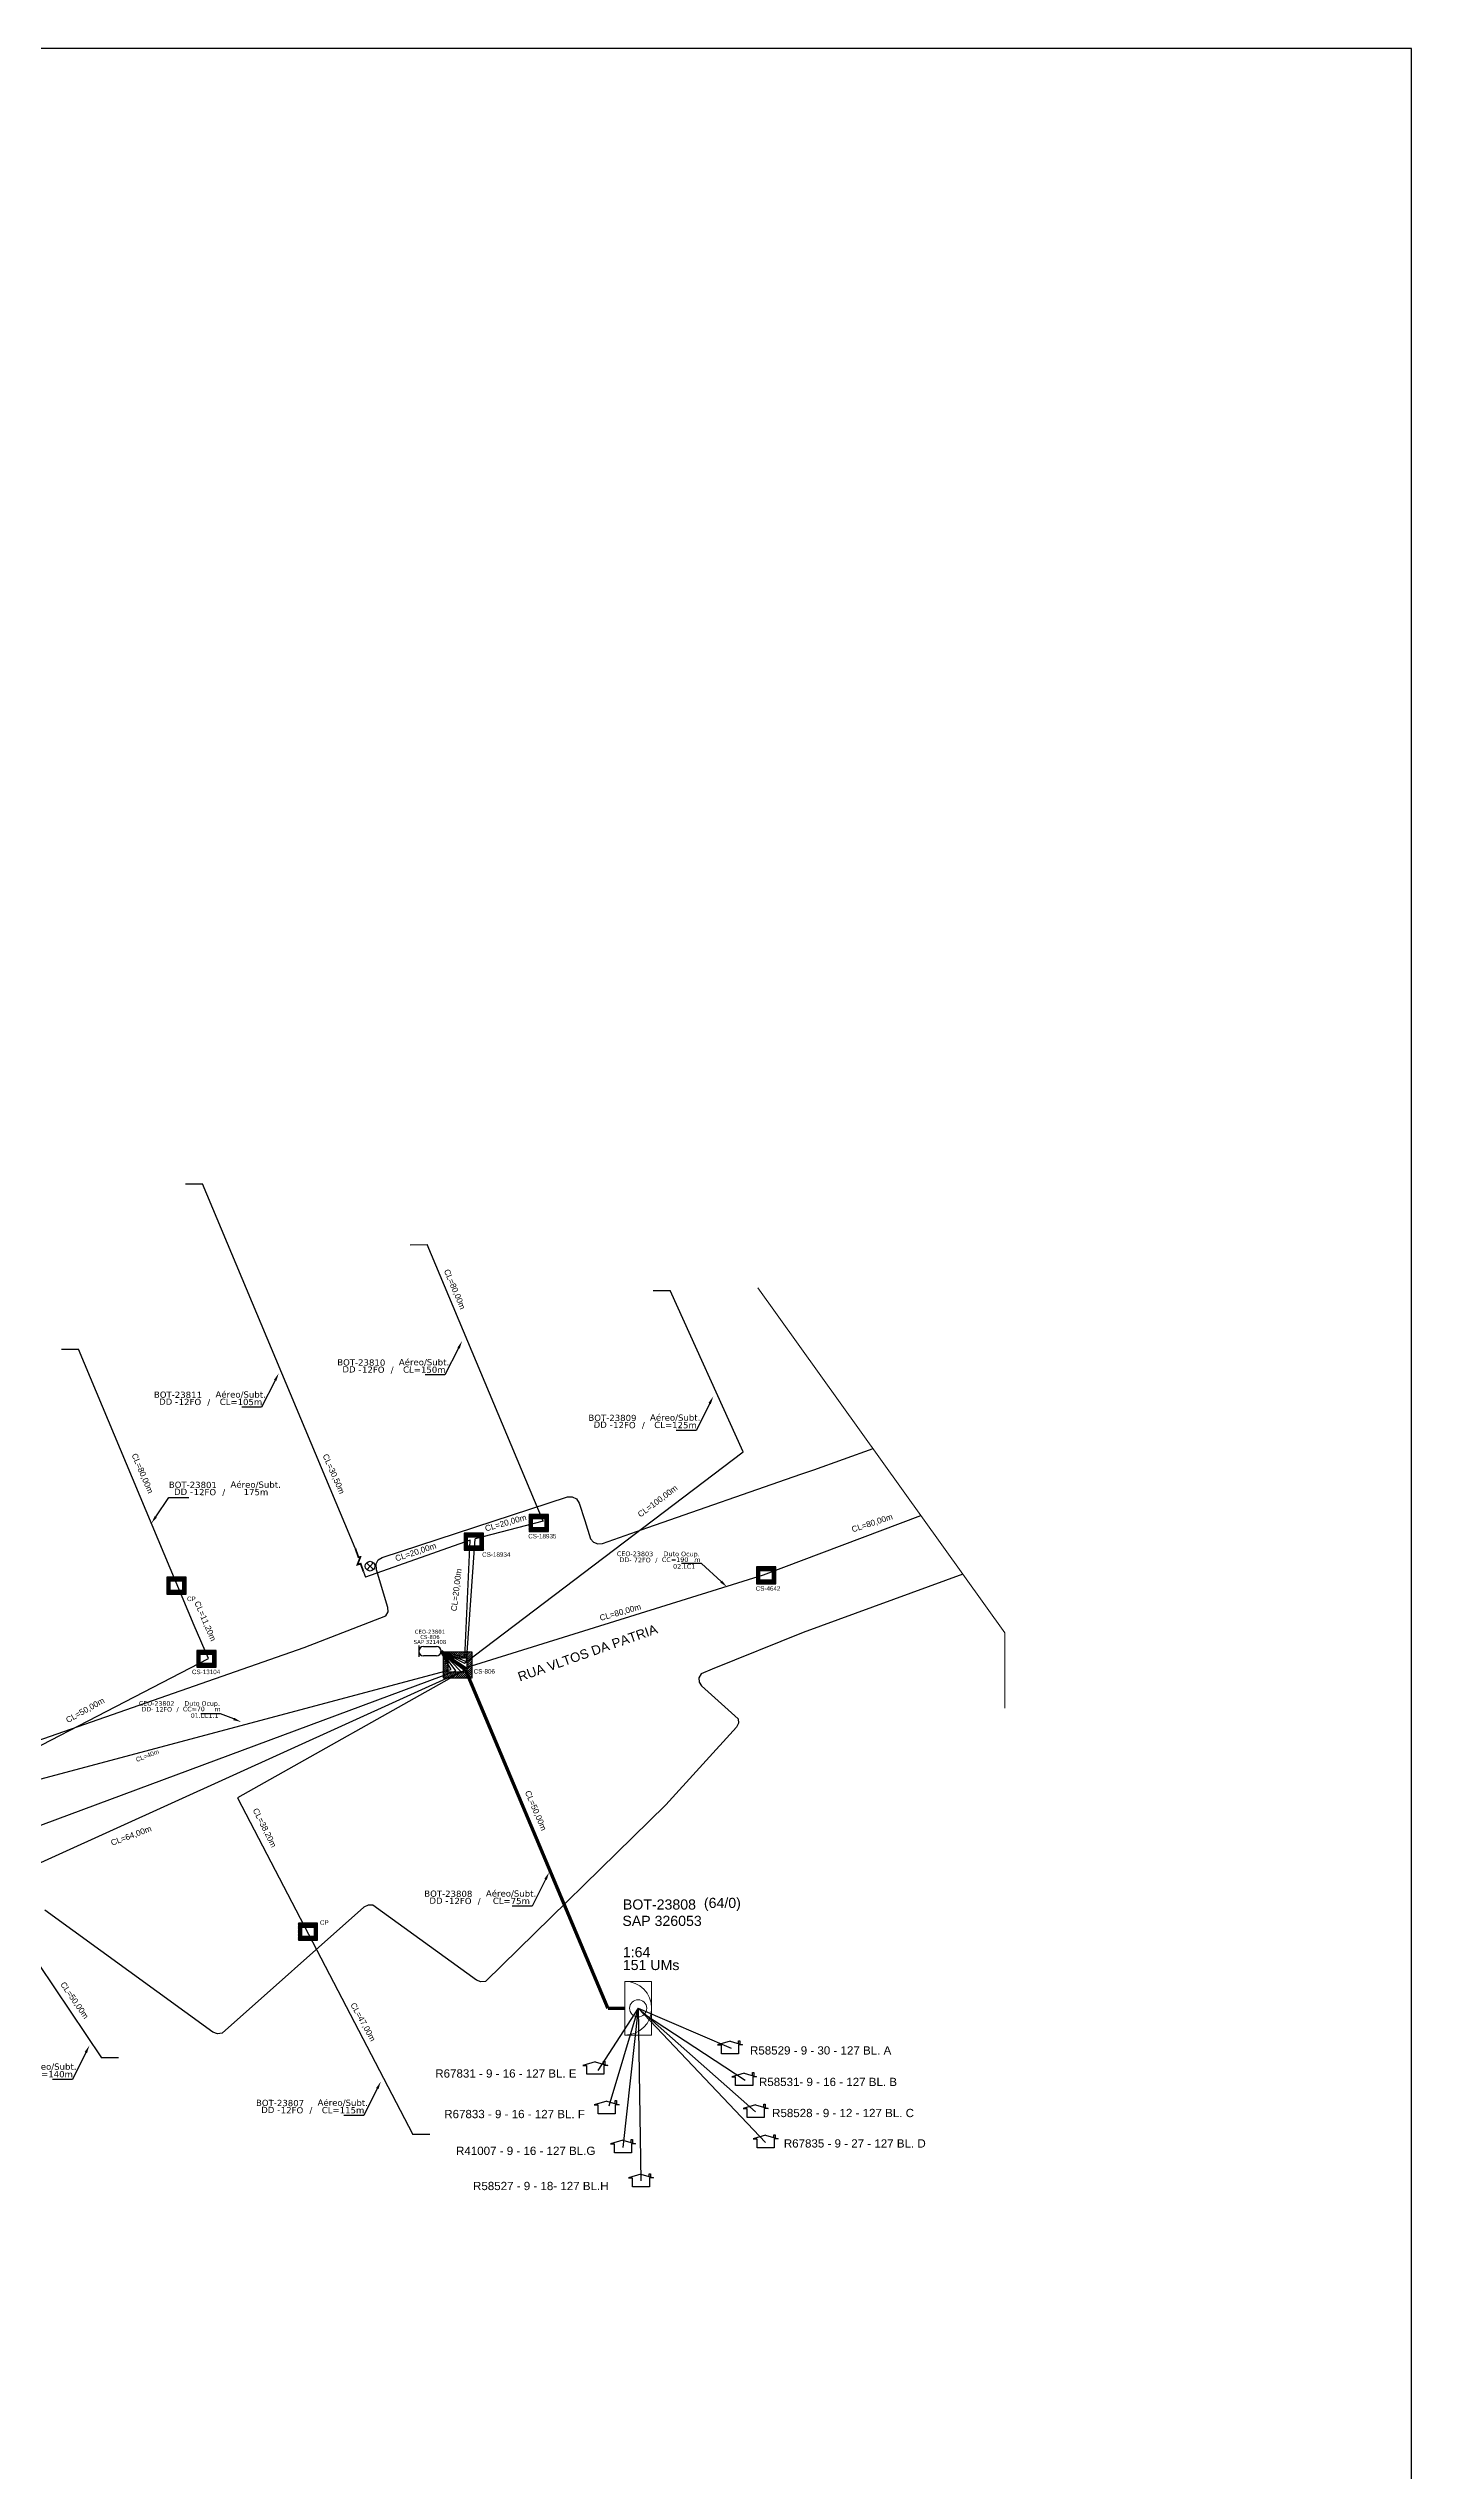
# Model space of a CAD drawing. Extents: x -89 to 749, y -559 to 1299.
# Drawn here: x 541 to 749.2, y 928.8 to 1299 of the extents above; entities that cross this region are included whole.
import ezdxf
from ezdxf import colors
from ezdxf.entities.mleader import LeaderData, LeaderLine
from ezdxf.enums import TextEntityAlignment as Align
from ezdxf.math import Vec2, Vec3

# ---------------------------------------------------------------- set-up
doc = ezdxf.new("R2010")
doc.units = 0
for name, color, linetype in [('0 @ 1', 7, 'Continuous'), ('10.1-Caixas Subterrâneas', 5, 'Continuous'), ('20.4-CEOS', 1, 'Continuous'), ('20.5-CEO', 1, 'Continuous'), ('CAP a instalar', 1, 'Continuous'), ('label_cabos', 7, 'Continuous'), ('Legenda', 1, 'Continuous'), ('locais', 7, 'Continuous'), ('QUADRA', 7, 'Continuous'), ('SEGMENTO', 10, 'Continuous'), ('Subida Lateral', 5, 'Continuous'), ('surveys', 7, 'Continuous'), ('surveys legendas', 7, 'Continuous')]:
    doc.layers.add(name, color=color, linetype=linetype)
for name, color, linetype, lineweight in [("20.0-LEGENDA DOS CDO'S", 1, 'Continuous', 0), ('20.1-CDO_INTERIOR', 1, 'Continuous', 0), ('Segmento Logradouro Texto', 7, 'Continuous', 0)]:
    doc.layers.add(name, color=color, linetype=linetype, lineweight=lineweight)
doc.layers.add('EXTRA', color=50, linetype='Continuous', plot=False)
doc.styles.add('ARIAL', font='arial.ttf')
doc.styles.add('DIGICADE', font='arial.ttf')
doc.styles.add('FTTH', font='arial.ttf')
doc.styles.add('siredit', font='verdana.ttf')
doc.styles.get("Standard").update_dxf_attribs({"font": 'arial.ttf'})

# ---------------------------------------------------------------- blocks, each defined once
blk = doc.blocks.new('SURVEY_SURVEY')
for p, q in [((0, 0.0000152), (-0.0000151, 0.0000108)), ((-0.0000151, 0.0000108), (-0.0000104, 0.0000108)), ((-0.0000103, 0), (-0.0000103, 0.0000108)), ((0.0000103, 0), (-0.0000103, 0)), ((0, 0.0000152), (0.0000151, 0.0000108)), ((0.0000101, 0.0000159), (0.0000117, 0.0000159)), ((0.0000101, 0.0000123), (0.0000101, 0.0000159)), ((0.0000151, 0.0000108), (0.0000103, 0.0000108)), ((0.0000103, 0.0000108), (0.0000103, 0)), ((0.0000117, 0.0000159), (0.0000117, 0.0000119))]:
    blk.add_line(p, q)
blk = doc.blocks.new('*X58')
at = {"color": 0, "linetype": 'Continuous'}
for p, q in [((-1.25, 0.34099), (-0.49099, 1.1)), ((-1.25, 0.517767), (-0.667767, 1.1)), ((-1.25, 0.694544), (-0.844544, 1.1)), ((-1.25, 0.87132), (-1.02132, 1.1)), ((-1.25, 1.048097), (-1.198097, 1.1)), ((-1.25, 0.164214), (-0.8035, 0.610714)), ((-1.25, -0.012563), (-0.8035, 0.433937)), ((-1.25, -0.18934), (-0.8035, 0.25716)), ((-1.25, -0.366117), (-0.8035, 0.080383)), ((-0.789214, 0.625), (-0.314214, 1.1)), ((-0.612437, 0.625), (-0.137437, 1.1)), ((-0.43566, 0.625), (0.03934, 1.1)), ((-0.258883, 0.625), (0.216117, 1.1)), ((-0.082107, 0.625), (0.392893, 1.1)), ((0.09467, 0.625), (0.56967, 1.1)), ((0.271447, 0.625), (0.746447, 1.1)), ((0.448223, 0.625), (0.923223, 1.1)), ((0.625, 0.625), (1.1, 1.1)), ((0.801777, 0.625), (1.25, 1.073223)), ((0.8035, 0.449947), (1.25, 0.896447)), ((0.8035, 0.27317), (1.25, 0.71967)), ((0.8035, 0.096393), (1.25, 0.542893)), ((0.8035, -0.080383), (1.25, 0.366117)), ((0.8035, -0.25716), (1.25, 0.18934)), ((0.8035, -0.433937), (1.25, 0.012563)), ((-1.25, -0.542893), (-0.8035, -0.096393)), ((-1.25, -0.71967), (-0.8035, -0.27317)), ((-1.25, -0.896447), (-0.8035, -0.449947)), ((-1.25, -1.073223), (-0.801777, -0.625)), ((-1.1, -1.1), (-0.625, -0.625)), ((-0.923223, -1.1), (-0.448223, -0.625)), ((-0.746447, -1.1), (-0.271447, -0.625)), ((-0.56967, -1.1), (-0.09467, -0.625)), ((-0.392893, -1.1), (0.082107, -0.625)), ((-0.216117, -1.1), (0.258883, -0.625)), ((-0.03934, -1.1), (0.43566, -0.625)), ((0.137437, -1.1), (0.612437, -0.625)), ((0.314214, -1.1), (0.789214, -0.625)), ((0.49099, -1.1), (1.25, -0.34099)), ((0.667767, -1.1), (1.25, -0.517767)), ((0.8035, -0.610714), (1.25, -0.164214)), ((0.844544, -1.1), (1.25, -0.694544)), ((1.02132, -1.1), (1.25, -0.87132)), ((1.198097, -1.1), (1.25, -1.048097))]:
    blk.add_line(p, q, dxfattribs=at)
blk = doc.blocks.new('MANHOLE_MQ')
at = {"color": 0, "linetype": 'Continuous'}
for p, q in [((0.0000062, 0.0000057), (-0.0000063, 0.0000057)), ((-0.0000063, 0.0000057), (-0.0000063, -0.0000053)), ((-0.000004, 0.0000033), (0.000004, 0.0000033)), ((-0.000004, -0.0000029), (-0.000004, 0.0000033)), ((0.000004, 0.0000033), (0.000004, -0.0000029)), ((0.0000062, -0.0000053), (0.0000062, 0.0000057)), ((-0.0000063, -0.0000053), (0.0000062, -0.0000053)), ((0.000004, -0.0000029), (-0.000004, -0.0000029)), ((0.000004, -0.0000029), (0.000004, -0.0000029))]:
    blk.add_line(p, q, dxfattribs=at)
at = {"color": 0, "linetype": 'Continuous', "xscale": 5e-06, "yscale": 5e-06, "zscale": 1e-05}
blk.add_blockref('*X58', (0, 0.0000002), dxfattribs=at)
blk = doc.blocks.new('LEGENDA DOS CABOS')
at = {"layer": 'EXTRA', "color": 0, "style": 'siredit'}
for tag, p in [('ID', (4.6, 0.97)), ('XX', (9.03, 0.97))]:
    blk.add_attdef(tag, text='', height=0.48, rotation=359.69, dxfattribs=at).set_placement(p, align=Align.MIDDLE_CENTER)
at = {"layer": 'Legenda', "color": 0, "style": 'siredit'}
for tag, p in [('TIPO_CABO', (1.31, 0)), ('CABO', (4.69, -0.05)), ('/', (6.81, -0.05)), ('METROS', (10.03, -0.05))]:
    blk.add_attdef(tag, text='', height=0.8, rotation=359.69, dxfattribs=at).set_placement(p, align=Align.MIDDLE_CENTER)
blk = doc.blocks.new('Inst CB DT OCUP CFOA-SM-DD-S-12')
at = {"layer": 'label_cabos', "color": 0, "style": 'siredit'}
for tag, flags, p in [('ID_ATIVIDADE', 3, (1.31, 2.67)), ('FATOR', 1, (11.56, 2.55))]:
    blk.add_attdef(tag, text='', height=1, rotation=359.69, dxfattribs=dict(at, flags=flags)).set_placement(p, align=Align.MIDDLE_CENTER)
for tag, p in [('TIPO_CABO', (1.11, 0)), ('DESTINO_CABO', (3.13, 1.26)), ('CABO', (4.69, -0.05)), ('/', (7.71, -0.05)), ('LANCE', (10.41, 0.02)), ('TIPO_CABO', (13.11, 1.24)), ('UND', (16.46, 0)), ('FID', (13.65, -1.41))]:
    blk.add_attdef(tag, text='', height=1, rotation=359.69, dxfattribs=at).set_placement(p, align=Align.MIDDLE_CENTER)
blk.add_attdef('QTDE', (11.93, -0.45), '', height=1, rotation=359.69, dxfattribs=at)
blk = doc.blocks.new('Inst CB DT OCUP CFOA-SM-DD-S-72')
at = {"layer": 'label_cabos', "color": 0, "style": 'siredit'}
for tag, flags, p in [('ID_ATIVIDADE', 3, (1.31, 2.67)), ('FATOR', 1, (11.56, 2.55))]:
    blk.add_attdef(tag, text='', height=1, rotation=359.69, dxfattribs=dict(at, flags=flags)).set_placement(p, align=Align.MIDDLE_CENTER)
for tag, p in [('TIPO_CABO', (1.11, 0)), ('DESTINO_CABO', (3.13, 1.26)), ('CABO', (4.69, -0.05)), ('/', (7.71, -0.05)), ('LANCE', (10.41, 0.02)), ('TIPO_CABO', (13.11, 1.24)), ('UND', (16.46, 0)), ('FID', (13.65, -1.41))]:
    blk.add_attdef(tag, text='', height=1, rotation=359.69, dxfattribs=at).set_placement(p, align=Align.MIDDLE_CENTER)
blk.add_attdef('QTDE', (11.93, -0.45), '', height=1, rotation=359.69, dxfattribs=at)

msp = doc.modelspace()

# ---------------------------------------------------------------- linework, layer by layer
msp.add_lwpolyline([(-89.32, 705.02), (749.25, 705.02), (749.25, 1299.02), (-89.32, 1299.02), (-89.32, 705.02)])
at = {"lineweight": 0, "ltscale": 2}
msp.add_lwpolyline([(649.36, 1109.67), (687.12, 1056.95), (687.12, 1045.42)], dxfattribs=at)
at = {"color": 4}
for points in [[(631.07, 999.59), (624.89, 990.08)], [(631.07, 999.59), (626.61, 984.63)], [(631.07, 999.59), (628.75, 978.31)], [(631.07, 999.59), (631.49, 973.24)], [(631.07, 999.59), (650.54, 979.07)], [(631.07, 999.59), (649.01, 983.76)], [(631.07, 999.59), (645.3, 993.51)], [(632.04, 998.69), (647.43, 988.62)]]:
    msp.add_lwpolyline(points, dxfattribs=at)
at = {"layer": '20.1-CDO_INTERIOR', "color": 1, "lineweight": 18}
msp.add_lwpolyline([(633.13, 995.48), (633.13, 1003.7), (629.02, 1003.7), (629.02, 995.48)], close=True, dxfattribs=at)
msp.add_circle((631.07, 999.59), 1.31, dxfattribs=at)
msp.add_arc((629.02, 999.59), 4.11, 269.9724, 89.9724, dxfattribs=at)
at = {"layer": '20.5-CEO', "color": 5}
for p, q in [((598.26, 1054.85), (600.25, 1054.85)), ((600.25, 1053.43), (598.26, 1053.43))]:
    msp.add_line(p, q, dxfattribs=at)
msp.add_lwpolyline([(597.55, 1055), (597.55, 1053.28)], dxfattribs=at)
for centre, start, end in [((598.26, 1054.14), 90, 270), ((600.25, 1054.14), 270, 90)]:
    msp.add_arc(centre, 0.709, start, end, dxfattribs=at)
at = {"layer": 'CAP a instalar', "color": 8, "ltscale": 2}
for points in [[(561.92, 1125.57), (564.5, 1125.57)], [(587.84, 1069.88), (564.5, 1125.57)], [(596.25, 1116.25), (598.84, 1116.26)], [(616.53, 1074.03), (598.84, 1116.26)], [(604.55, 1052.3), (647.14, 1084.61), (635.94, 1109.24)], [(633.36, 1109.24), (635.94, 1109.24)], [(542.94, 1100.27), (545.53, 1100.27)], [(563.22, 1058.05), (545.53, 1100.27)], [(616.53, 1074.03), (606.16, 1071.3)], [(604.58, 1053.16), (605.39, 1071.1), (589.4, 1065.44)], [(604.83, 1052.51), (606.16, 1071.3), (606.16, 1071.3)], [(589.1, 1066.28), (589.4, 1065.44)], [(565.41, 1053.01), (563.22, 1058.05)], [(521.5, 1030.32), (565.41, 1053.01)], [(604.58, 1053.16), (600.96, 1054.14)], [(604.83, 1052.51), (600.96, 1054.14)], [(600.96, 1054.14), (604.03, 1050.97)], [(600.96, 1054.14), (604.55, 1052.3)], [(605.02, 1054.17), (605.02, 1054.17)], [(605.02, 1054.17), (605.02, 1054.17)], [(604.03, 1050.97), (533.07, 1018.79), (537.09, 1009.84)], [(604.64, 1051.32), (569.83, 1031.74), (596.65, 980.32)], [(537.09, 1009.84), (549.08, 992.04)], [(551.66, 992.04), (549.08, 992.04)], [(599.24, 980.32), (596.65, 980.32)]]:
    msp.add_lwpolyline(points, dxfattribs=at)
at = {"layer": 'CAP a instalar', "color": 7, "ltscale": 2}
for points in [[(650.22, 1065.81), (674.27, 1074.9)], [(604.77, 1051.68), (650.22, 1065.81)], [(602.5, 1051.35), (600.89, 1054.14)], [(603.23, 1051.14), (600.96, 1054.14)], [(600.96, 1054.14), (604.77, 1051.68)], [(460.86, 998.24), (603.23, 1051.14), (603.23, 1051.14)], [(521.28, 1029.69), (602.5, 1051.35)]]:
    msp.add_lwpolyline(points, dxfattribs=at)
at = {"layer": 'CAP a instalar', "color": 1, "ltscale": 2, "const_width": 0.517}
for points in [[(600.96, 1054.14), (604.64, 1051.32)], [(604.7, 1051.27), (600.96, 1054.14)], [(604.7, 1051.27), (626.44, 999.59)], [(629.02, 999.59), (626.44, 999.59)]]:
    msp.add_lwpolyline(points, dxfattribs=at)
at = {"layer": 'locais', "color": 1}
for p, q in [((589.57, 1067.65), (590.65, 1066.64)), ((590.62, 1067.68), (589.61, 1066.6))]:
    msp.add_line(p, q, dxfattribs=at)
msp.add_circle((590.11, 1067.14), 0.74, dxfattribs=at)
at = {"layer": 'QUADRA', "color": 4}
for points in [[(519.23, 1033.47), (580.01, 1054.7), (592.5, 1059.57), (592.85, 1060.16), (592.83, 1060.82), (591.11, 1066.57), (591.02, 1067.48), (591.34, 1068.09), (591.97, 1068.47), (620.27, 1077.71), (620.98, 1077.73), (621.63, 1077.43), (622.04, 1076.79), (622.9, 1074.12), (623.8, 1071.34), (624.24, 1070.8), (624.9, 1070.53), (625.6, 1070.61), (632.55, 1073.05), (655.92, 1081.2), (657.92, 1081.86), (666.96, 1085.1)], [(680.69, 1065.93), (656.3, 1057.02), (642.39, 1051.38), (640.71, 1050.68), (640.36, 1050.09), (640.39, 1049.42), (640.76, 1048.85), (646.34, 1043.81), (646.4, 1043.14), (646.09, 1042.53), (635.32, 1030.68), (607.72, 1003.69), (607.01, 1003.62), (606.35, 1003.89), (590.53, 1015.35), (589.81, 1015.37), (589.17, 1015.04), (567.48, 995.78), (566.77, 995.7), (566.1, 995.95), (540.39, 1014.56)], [(680.69, 1065.93), (656.3, 1057.02), (642.39, 1051.38), (640.71, 1050.68), (640.36, 1050.09), (640.39, 1049.42), (640.76, 1048.85), (646.34, 1043.81), (646.4, 1043.14), (646.09, 1042.53), (635.32, 1030.68), (607.72, 1003.69), (607.01, 1003.62), (606.35, 1003.89), (590.53, 1015.35), (589.81, 1015.37), (589.17, 1015.04), (567.48, 995.78), (566.77, 995.7), (566.1, 995.95), (540.39, 1014.56)]]:
    msp.add_lwpolyline(points, dxfattribs=at)
at = {"layer": 'Subida Lateral', "color": 5, "const_width": 0.274}
msp.add_lwpolyline([(589.1, 1066.28), (588.67, 1067.51), (588.18, 1067.38), (588.62, 1068.54), (588.33, 1068.51), (587.84, 1069.88)], dxfattribs=at)

# ---------------------------------------------------------------- block references
at = {"lineweight": 0}
ref = msp.add_blockref('Inst CB DT OCUP CFOA-SM-DD-S-72', (628.35, 1068.12), dxfattribs=dict(at, xscale=0.7148479140149355, yscale=0.7148479140149355, zscale=0.7148479140149355))
ref.add_attrib('DESTINO_CABO', 'CEO-23803', dxfattribs={"layer": 'label_cabos', "color": 0, "height": 0.715, "rotation": 359.69, "style": 'siredit'}).set_placement((630.59, 1069.02), align=Align.MIDDLE_CENTER)
ref.add_attrib('TIPO_CABO', 'Duto Ocup.', dxfattribs={"layer": 'label_cabos', "color": 0, "height": 0.715, "rotation": 359.69, "style": 'siredit'}).set_placement((637.72, 1069.01), align=Align.MIDDLE_CENTER)
ref.add_attrib('/', '/', dxfattribs={"layer": 'label_cabos', "color": 0, "height": 0.715, "rotation": 359.69, "style": 'siredit'}).set_placement((633.86, 1068.08), align=Align.MIDDLE_CENTER)
ref.add_attrib('FID', '02.LC1', dxfattribs={"layer": 'label_cabos', "color": 0, "height": 0.715, "rotation": 359.69, "style": 'siredit'}).set_placement((638.11, 1067.11), align=Align.MIDDLE_CENTER)
ref.add_attrib('LANCE', 'CC=', dxfattribs={"layer": 'label_cabos', "color": 0, "height": 0.715, "rotation": 359.69, "style": 'siredit'}).set_placement((635.79, 1068.13), align=Align.MIDDLE_CENTER)
ref.add_attrib('UND', 'm', dxfattribs={"layer": 'label_cabos', "color": 0, "height": 0.715, "rotation": 359.69, "style": 'siredit'}).set_placement((640.12, 1068.12), align=Align.MIDDLE_CENTER)
ref.add_attrib('CABO', '72FO', dxfattribs={"layer": 'label_cabos', "color": 0, "height": 0.715, "rotation": 359.69, "style": 'siredit'}).set_placement((631.7, 1068.08), align=Align.MIDDLE_CENTER)
ref.add_attrib('TIPO_CABO', 'DD-', dxfattribs={"layer": 'label_cabos', "color": 0, "height": 0.715, "rotation": 359.69, "style": 'siredit'}).set_placement((629.14, 1068.11), align=Align.MIDDLE_CENTER)
ref.add_attrib('QTDE', '190', (636.88, 1067.79), dxfattribs={"layer": 'label_cabos', "color": 0, "height": 0.715, "rotation": 359.69, "style": 'siredit'})
ref = msp.add_blockref('Inst CB DT OCUP CFOA-SM-DD-S-12', (555.31, 1045.29), dxfattribs=dict(at, xscale=0.6976064420517589, yscale=0.6976064420517589, zscale=0.6976064420517589))
ref.add_attrib('DESTINO_CABO', 'CEO-23802', dxfattribs={"layer": 'label_cabos', "color": 0, "height": 0.698, "rotation": 359.69, "style": 'siredit'}).set_placement((557.49, 1046.17), align=Align.MIDDLE_CENTER)
ref.add_attrib('TIPO_CABO', 'Duto Ocup.', dxfattribs={"layer": 'label_cabos', "color": 0, "height": 0.698, "rotation": 359.69, "style": 'siredit'}).set_placement((564.45, 1046.16), align=Align.MIDDLE_CENTER)
ref.add_attrib('/', '/', dxfattribs={"layer": 'label_cabos', "color": 0, "height": 0.698, "rotation": 359.69, "style": 'siredit'}).set_placement((560.69, 1045.26), align=Align.MIDDLE_CENTER)
ref.add_attrib('FID', '01.LC1.1', dxfattribs={"layer": 'label_cabos', "color": 0, "height": 0.698, "rotation": 359.69, "style": 'siredit'}).set_placement((564.83, 1044.31), align=Align.MIDDLE_CENTER)
ref.add_attrib('LANCE', 'CC=', dxfattribs={"layer": 'label_cabos', "color": 0, "height": 0.698, "rotation": 359.69, "style": 'siredit'}).set_placement((562.57, 1045.31), align=Align.MIDDLE_CENTER)
ref.add_attrib('UND', 'm', dxfattribs={"layer": 'label_cabos', "color": 0, "height": 0.698, "rotation": 359.69, "style": 'siredit'}).set_placement((566.8, 1045.29), align=Align.MIDDLE_CENTER)
ref.add_attrib('CABO', '12FO', dxfattribs={"layer": 'label_cabos', "color": 0, "height": 0.698, "rotation": 359.69, "style": 'siredit'}).set_placement((558.58, 1045.26), align=Align.MIDDLE_CENTER)
ref.add_attrib('TIPO_CABO', 'DD-', dxfattribs={"layer": 'label_cabos', "color": 0, "height": 0.698, "rotation": 359.69, "style": 'siredit'}).set_placement((556.09, 1045.29), align=Align.MIDDLE_CENTER)
ref.add_attrib('QTDE', '70', (563.63, 1044.98), dxfattribs={"layer": 'label_cabos', "color": 0, "height": 0.698, "rotation": 359.69, "style": 'siredit'})
at = {"layer": '10.1-Caixas Subterrâneas', "color": 30}
for p, xscale, yscale, zscale, rotation in [((615.86, 1073.76), 235799.5884394287, 235799.5884394287, 235799.5884394287, 180.0000000000619), ((605.95, 1070.95), 235799.5884394287, 235799.5884394287, 235799.5884394287, 180.000000000062), ((650.62, 1065.78), 235799.5884394287, 235799.5884394287, 235799.5884394287, 180.0000000000621), ((560.52, 1064.19), 235799.5884394287, 235799.5884394287, 235799.5884394287, 180.0000000000621), ((565.09, 1053.03), 235799.5884394287, 235799.5884394287, 235799.5884394287, 180.000000000062), ((603.47, 1052.12), 353791.1560865163, 353791.1560865163, 353791.1560865163, 180.0000000000618), ((580.61, 1011.32), 235799.5884394287, 235799.5884394287, 235799.5884394287, 180.000000000062)]:
    msp.add_blockref('MANHOLE_MQ', p, dxfattribs=dict(at, xscale=xscale, yscale=yscale, zscale=zscale, rotation=rotation))
at = {"layer": 'label_cabos', "color": 0, "lineweight": 0}
ref = msp.add_blockref('LEGENDA DOS CABOS', (584.72, 1096.71), dxfattribs=dict(at, xscale=0.9521714167702968, yscale=0.9521714167702968, zscale=0.9521714167702968))
ref.add_attrib('ID', 'BOT-23810', dxfattribs={"color": 0, "height": 0.952, "rotation": 359.69, "style": 'siredit'}).set_placement((588.76, 1098.26), align=Align.MIDDLE_CENTER)
ref.add_attrib('CABO', '12FO', dxfattribs={"color": 0, "height": 0.952, "rotation": 359.69, "style": 'siredit'}).set_placement((590.59, 1097.16), align=Align.MIDDLE_CENTER)
ref.add_attrib('METROS', 'CL=150m', dxfattribs={"color": 0, "height": 0.952, "rotation": 359.69, "style": 'siredit'}).set_placement((598.39, 1097.16), align=Align.MIDDLE_CENTER)
ref.add_attrib('XX', 'Aéreo/Subt.', dxfattribs={"color": 0, "height": 0.9522, "rotation": 359.69, "style": 'siredit'}).set_placement((598.35, 1098.3), align=Align.MIDDLE_CENTER)
ref.add_attrib('/', '/', dxfattribs={"color": 0, "height": 0.952, "rotation": 359.69, "style": 'siredit'}).set_placement((593.48, 1097.16), align=Align.MIDDLE_CENTER)
ref.add_attrib('TIPO_CABO', 'DD -', dxfattribs={"color": 0, "height": 0.952, "rotation": 359.69, "style": 'siredit'}).set_placement((587.33, 1097.2), align=Align.MIDDLE_CENTER)
ref = msp.add_blockref('LEGENDA DOS CABOS', (556.71, 1091.78), dxfattribs=dict(at, xscale=0.9521714167702968, yscale=0.9521714167702968, zscale=0.9521714167702968))
ref.add_attrib('ID', 'BOT-23811', dxfattribs={"color": 0, "height": 0.952, "rotation": 359.69, "style": 'siredit'}).set_placement((560.75, 1093.33), align=Align.MIDDLE_CENTER)
ref.add_attrib('CABO', '12FO', dxfattribs={"color": 0, "height": 0.952, "rotation": 359.69, "style": 'siredit'}).set_placement((562.58, 1092.23), align=Align.MIDDLE_CENTER)
ref.add_attrib('METROS', 'CL=105m', dxfattribs={"color": 0, "height": 0.952, "rotation": 359.69, "style": 'siredit'}).set_placement((570.38, 1092.23), align=Align.MIDDLE_CENTER)
ref.add_attrib('XX', 'Aéreo/Subt.', dxfattribs={"color": 0, "height": 0.9522, "rotation": 359.69, "style": 'siredit'}).set_placement((570.33, 1093.37), align=Align.MIDDLE_CENTER)
ref.add_attrib('/', '/', dxfattribs={"color": 0, "height": 0.952, "rotation": 359.69, "style": 'siredit'}).set_placement((565.46, 1092.23), align=Align.MIDDLE_CENTER)
ref.add_attrib('TIPO_CABO', 'DD -', dxfattribs={"color": 0, "height": 0.952, "rotation": 359.69, "style": 'siredit'}).set_placement((559.32, 1092.27), align=Align.MIDDLE_CENTER)
ref = msp.add_blockref('LEGENDA DOS CABOS', (623.11, 1088.25), dxfattribs=dict(at, xscale=0.9521714167702968, yscale=0.9521714167702968, zscale=0.9521714167702968))
ref.add_attrib('ID', 'BOT-23809', dxfattribs={"color": 0, "height": 0.952, "rotation": 359.69, "style": 'siredit'}).set_placement((627.14, 1089.8), align=Align.MIDDLE_CENTER)
ref.add_attrib('CABO', '12FO', dxfattribs={"color": 0, "height": 0.952, "rotation": 359.69, "style": 'siredit'}).set_placement((628.97, 1088.7), align=Align.MIDDLE_CENTER)
ref.add_attrib('METROS', 'CL=125m', dxfattribs={"color": 0, "height": 0.952, "rotation": 359.69, "style": 'siredit'}).set_placement((636.78, 1088.7), align=Align.MIDDLE_CENTER)
ref.add_attrib('XX', 'Aéreo/Subt.', dxfattribs={"color": 0, "height": 0.9522, "rotation": 359.69, "style": 'siredit'}).set_placement((636.73, 1089.84), align=Align.MIDDLE_CENTER)
ref.add_attrib('/', '/', dxfattribs={"color": 0, "height": 0.952, "rotation": 359.69, "style": 'siredit'}).set_placement((631.86, 1088.7), align=Align.MIDDLE_CENTER)
ref.add_attrib('TIPO_CABO', 'DD -', dxfattribs={"color": 0, "height": 0.952, "rotation": 359.69, "style": 'siredit'}).set_placement((625.72, 1088.75), align=Align.MIDDLE_CENTER)
ref = msp.add_blockref('LEGENDA DOS CABOS', (558.99, 1078.01), dxfattribs=dict(at, xscale=0.9521714167702968, yscale=0.9521714167702968, zscale=0.9521714167702968))
ref.add_attrib('ID', 'BOT-23801', dxfattribs={"color": 0, "height": 0.952, "rotation": 359.69, "style": 'siredit'}).set_placement((563.03, 1079.56), align=Align.MIDDLE_CENTER)
ref.add_attrib('CABO', '12FO', dxfattribs={"color": 0, "height": 0.952, "rotation": 359.69, "style": 'siredit'}).set_placement((564.86, 1078.46), align=Align.MIDDLE_CENTER)
ref.add_attrib('METROS', '175m', dxfattribs={"color": 0, "height": 0.952, "rotation": 359.69, "style": 'siredit'}).set_placement((572.67, 1078.46), align=Align.MIDDLE_CENTER)
ref.add_attrib('XX', 'Aéreo/Subt.', dxfattribs={"color": 0, "height": 0.9522, "rotation": 359.69, "style": 'siredit'}).set_placement((572.62, 1079.6), align=Align.MIDDLE_CENTER)
ref.add_attrib('/', '/', dxfattribs={"color": 0, "height": 0.952, "rotation": 359.69, "style": 'siredit'}).set_placement((567.75, 1078.46), align=Align.MIDDLE_CENTER)
ref.add_attrib('TIPO_CABO', 'DD -', dxfattribs={"color": 0, "height": 0.952, "rotation": 359.69, "style": 'siredit'}).set_placement((561.6, 1078.5), align=Align.MIDDLE_CENTER)
ref = msp.add_blockref('LEGENDA DOS CABOS', (598.02, 1015.54), dxfattribs=dict(at, xscale=0.9521714167702968, yscale=0.9521714167702968, zscale=0.9521714167702968))
ref.add_attrib('ID', 'BOT-23808', dxfattribs={"color": 0, "height": 0.952, "rotation": 359.69, "style": 'siredit'}).set_placement((602.06, 1017.09), align=Align.MIDDLE_CENTER)
ref.add_attrib('CABO', '12FO', dxfattribs={"color": 0, "height": 0.952, "rotation": 359.69, "style": 'siredit'}).set_placement((603.89, 1015.99), align=Align.MIDDLE_CENTER)
ref.add_attrib('METROS', 'CL=75m', dxfattribs={"color": 0, "height": 0.952, "rotation": 359.69, "style": 'siredit'}).set_placement((611.7, 1015.99), align=Align.MIDDLE_CENTER)
ref.add_attrib('XX', 'Aéreo/Subt.', dxfattribs={"color": 0, "height": 0.9522, "rotation": 359.69, "style": 'siredit'}).set_placement((611.65, 1017.13), align=Align.MIDDLE_CENTER)
ref.add_attrib('/', '/', dxfattribs={"color": 0, "height": 0.952, "rotation": 359.69, "style": 'siredit'}).set_placement((606.78, 1015.99), align=Align.MIDDLE_CENTER)
ref.add_attrib('TIPO_CABO', 'DD -', dxfattribs={"color": 0, "height": 0.952, "rotation": 359.69, "style": 'siredit'}).set_placement((600.63, 1016.03), align=Align.MIDDLE_CENTER)
ref = msp.add_blockref('LEGENDA DOS CABOS', (527.78, 989.08), dxfattribs=dict(at, xscale=0.9521714167702968, yscale=0.9521714167702968, zscale=0.9521714167702968))
ref.add_attrib('ID', 'BOT-23806', dxfattribs={"color": 0, "height": 0.952, "rotation": 359.69, "style": 'siredit'}).set_placement((531.82, 990.63), align=Align.MIDDLE_CENTER)
ref.add_attrib('CABO', '12FO', dxfattribs={"color": 0, "height": 0.952, "rotation": 359.69, "style": 'siredit'}).set_placement((533.65, 989.53), align=Align.MIDDLE_CENTER)
ref.add_attrib('METROS', 'CL=140m', dxfattribs={"color": 0, "height": 0.952, "rotation": 359.69, "style": 'siredit'}).set_placement((541.45, 989.53), align=Align.MIDDLE_CENTER)
ref.add_attrib('XX', 'Aéreo/Subt.', dxfattribs={"color": 0, "height": 0.9522, "rotation": 359.69, "style": 'siredit'}).set_placement((541.4, 990.68), align=Align.MIDDLE_CENTER)
ref.add_attrib('/', '/', dxfattribs={"color": 0, "height": 0.952, "rotation": 359.69, "style": 'siredit'}).set_placement((536.53, 989.53), align=Align.MIDDLE_CENTER)
ref.add_attrib('TIPO_CABO', 'DD -', dxfattribs={"color": 0, "height": 0.952, "rotation": 359.69, "style": 'siredit'}).set_placement((530.39, 989.58), align=Align.MIDDLE_CENTER)
ref = msp.add_blockref('LEGENDA DOS CABOS', (572.31, 983.57), dxfattribs=dict(at, xscale=0.9521714167702968, yscale=0.9521714167702968, zscale=0.9521714167702968))
ref.add_attrib('ID', 'BOT-23807', dxfattribs={"color": 0, "height": 0.952, "rotation": 359.69, "style": 'siredit'}).set_placement((576.35, 985.12), align=Align.MIDDLE_CENTER)
ref.add_attrib('CABO', '12FO', dxfattribs={"color": 0, "height": 0.952, "rotation": 359.69, "style": 'siredit'}).set_placement((578.18, 984.02), align=Align.MIDDLE_CENTER)
ref.add_attrib('METROS', 'CL=115m', dxfattribs={"color": 0, "height": 0.952, "rotation": 359.69, "style": 'siredit'}).set_placement((585.98, 984.02), align=Align.MIDDLE_CENTER)
ref.add_attrib('XX', 'Aéreo/Subt.', dxfattribs={"color": 0, "height": 0.9522, "rotation": 359.69, "style": 'siredit'}).set_placement((585.93, 985.16), align=Align.MIDDLE_CENTER)
ref.add_attrib('/', '/', dxfattribs={"color": 0, "height": 0.952, "rotation": 359.69, "style": 'siredit'}).set_placement((581.06, 984.02), align=Align.MIDDLE_CENTER)
ref.add_attrib('TIPO_CABO', 'DD -', dxfattribs={"color": 0, "height": 0.952, "rotation": 359.69, "style": 'siredit'}).set_placement((574.92, 984.06), align=Align.MIDDLE_CENTER)
at = {"layer": 'surveys', "color": 1, "xscale": 126367.3727127639, "yscale": 126367.3727127639, "zscale": 126367.3727127639}
for p in [(645.11, 992.62), (624.51, 989.5), (647.27, 987.77), (626.27, 983.47), (649.01, 982.91), (628.75, 977.52), (650.54, 978.26), (631.49, 972.31)]:
    msp.add_blockref('SURVEY_SURVEY', p, dxfattribs=at)

# ---------------------------------------------------------------- texts
at = {"layer": '0 @ 1', "color": 3, "linetype": 'Continuous', "attachment_point": 1, "style": 'FTTH'}
for s, insert, char_height, rotation in [('\\pxt3;CL=80,00m', (602.19, 1112.63), 0.8985, 293.0559), ('\\pxt3;CL=80,00m', (554.47, 1084.5), 0.8985, 293.2066), ('\\pxt3;CL=30,50m', (583.65, 1084.41), 0.8985, 293.8338), ('\\pxt3;CL=100,00m', (630.88, 1075.27), 0.8985, 37.0118), ('\\pxt3;CL=20,00m', (607.56, 1073.3), 0.8985, 15.8754), ('\\pxt3;CL=80,00m', (663.58, 1073.15), 0.8985, 18.2264), ('\\pxt3;CL=20,00m', (593.84, 1068.71), 0.8985, 18.1584), ('\\pxt3;CL=20,00m', (602.44, 1060.32), 0.8985, 83.2555), ('\\pxt3;CL=11,20m', (564.06, 1061.93), 0.8985, 293.2066), ('\\pxt3;CL=80,00m', (625.08, 1059.64), 0.8985, 15.8754), ('\\pxt3;CL=50,00m', (543.5, 1043.94), 0.8985, 29.2156), ('\\pxt3;CL=40m', (554.22, 1037.87), 0.6968, 20.7038), ('\\pxt3;CL=38,20m', (572.95, 1030.29), 0.8985, 296.6755), ('\\pxt3;CL=50,00m', (614.57, 1032.98), 0.8985, 293.1214), ('\\pxt3;CL=64,00m', (550.38, 1025.26), 0.8985, 20.4654), ('\\pxt3;CL=50,00m', (543.47, 1003.75), 0.8985, 304.7246), ('\\pxt3;CL=47,00m', (587.85, 1000.57), 0.8985, 299.0615)]:
    msp.add_mtext_dynamic_manual_height_columns(s, width=6.709, gutter_width=0.00005, heights=[1.55], dxfattribs=dict(at, insert=insert, char_height=char_height, rotation=rotation))
at = {"layer": '10.1-Caixas Subterrâneas', "color": 30, "style": 'ARIAL'}
for s, p in [('CS-18935', (614.27, 1071.38)), ('CS-18934', (607.23, 1068.57)), ('CS-4642', (649.03, 1063.39)), ('CP', (562.14, 1061.8)), ('CS-806', (605.94, 1050.72)), ('CS-13104', (562.89, 1050.64)), ('CP', (582.45, 1012.35))]:
    msp.add_text(s, height=0.686, dxfattribs=at).set_placement(p)
at = {"layer": "20.0-LEGENDA DOS CDO'S", "color": 1, "lineweight": 0, "ltscale": 2, "style": 'ARIAL'}
for s, p in [('BOT-23808', (628.74, 1014.68)), ('SAP 326053', (628.66, 1012.18)), ('1:64', (628.73, 1007.39)), ('151 UMs', (628.73, 1005.43))]:
    msp.add_text(s, height=1.546, rotation=359.9724, dxfattribs=at).set_placement(p)
msp.add_text('          (64/0)', height=1.5462, rotation=359.9724, dxfattribs=at).set_placement((640.94, 1014.92), align=Align.CENTER)
at = {"layer": '20.4-CEOS', "color": 5, "lineweight": 0, "ltscale": 2, "style": 'siredit'}
msp.add_text('CEO-23801', height=0.599, dxfattribs=at).set_placement((599.25, 1057.42), align=Align.TOP_CENTER)
at = {"layer": '20.5-CEO', "color": 5, "lineweight": 0, "ltscale": 2, "style": 'siredit'}
for s, p in [('SAP 321408', (599.26, 1055.86)), ('CS-806', (599.26, 1056.61))]:
    msp.add_text(s, height=0.601, dxfattribs=at).set_placement(p, align=Align.TOP_CENTER)
at = {"layer": 'Segmento Logradouro Texto', "linetype": 'Continuous', "insert": (612.52, 1050.85), "char_height": 1.4316, "width": 22.8525, "attachment_point": 1, "rotation": 19.3846, "style": 'DIGICADE'}
msp.add_mtext('\\fArial|b0|i0|c0|p34;\\W1.0000000000;\\T1.0000000000;\\o\\lRUA VLTOS DA PATRIA', dxfattribs=at)
at = {"layer": 'surveys legendas', "color": 1}
for s, p in [('R58529 - 9 - 30 - 127 BL. A', (648.16, 992.52)), (' R67831 - 9 - 16 - 127 BL. E', (599.58, 989)), ('R58531- 9 - 16 - 127 BL. B', (649.53, 987.71)), ('R67833 - 9 - 16 - 127 BL. F', (601.44, 982.8)), ('R58528 - 9 - 12 - 127 BL. C', (651.54, 982.96)), ('R41007 - 9 - 16 - 127 BL.G', (603.24, 977.18)), ('R67835 - 9 - 27 - 127 BL. D', (653.33, 978.31)), ('R58527 - 9 - 18- 127 BL.H', (605.84, 971.81))]:
    msp.add_text(s, height=1.2637, dxfattribs=at).set_placement(p)

# ---------------------------------------------------------------- leaders
at = {"layer": 'SEGMENTO', "color": 7, "lineweight": 0, "ltscale": 2}
ml = msp.add_multileader_mtext('Standard', dxfattribs=at)
ml.set_content('', color=7)
ml.set_leader_properties()
ml.build(insert=Vec2(0, 0))
ml.multileader.update_dxf_attribs({"text_right_attachment_type": 6, "dogleg_length": 2.44, "arrow_head_size": 1.22})
ctx = ml.context
ctx.base_point, ctx.char_height, ctx.arrow_head_size, ctx.landing_gap_size, ctx.plane_origin = Vec3(610.24, 1071.58), 1.22, 1.22, 0.609, Vec3(-3966513.12, -65773447.31)
ctx.right_attachment, ctx.text_align_type = 6, 2
notes = []
notes.append((ctx, [(0, (1, 1, 0), (601.55, 1096.35), (-1, 0), 2.44, [(0, [(604.17, 1101.54)], 0, [])])]))
ctx.mtext.insert, ctx.mtext.alignment = Vec3(598.5, 1097.81), 3
ml = msp.add_multileader_mtext('Standard', dxfattribs=at)
ml.set_content('', color=7)
ml.set_leader_properties()
ml.build(insert=Vec2(0, 0))
ml.multileader.update_dxf_attribs({"text_right_attachment_type": 6, "dogleg_length": 2.44, "arrow_head_size": 1.22})
ctx = ml.context
ctx.base_point, ctx.char_height, ctx.arrow_head_size, ctx.landing_gap_size, ctx.plane_origin = Vec3(582.22, 1066.64), 1.22, 1.22, 0.609, Vec3(-3966541.13, -65773452.25)
ctx.right_attachment, ctx.text_align_type = 6, 2
notes.append((ctx, [(0, (1, 1, 0), (573.54, 1091.41), (-1, 0), 2.44, [(0, [(576.15, 1096.61)], 0, [])])]))
ctx.mtext.insert, ctx.mtext.alignment = Vec3(570.49, 1092.88), 3
ml = msp.add_multileader_mtext('Standard', dxfattribs=at)
ml.set_content('', color=7)
ml.set_leader_properties()
ml.build(insert=Vec2(0, 0))
ml.multileader.update_dxf_attribs({"text_right_attachment_type": 6, "dogleg_length": 2.44, "arrow_head_size": 1.22})
ctx = ml.context
ctx.base_point, ctx.char_height, ctx.arrow_head_size, ctx.landing_gap_size, ctx.plane_origin = Vec3(648.62, 1063.12), 1.22, 1.22, 0.609, Vec3(-3966474.74, -65773455.77)
ctx.right_attachment, ctx.text_align_type = 6, 2
notes.append((ctx, [(0, (1, 1, 0), (639.93, 1087.89), (-1, 0), 2.44, [(0, [(642.55, 1093.09)], 0, [])])]))
ctx.mtext.insert, ctx.mtext.alignment = Vec3(636.89, 1089.35), 3
ml = msp.add_multileader_mtext('Standard', dxfattribs=at)
ml.set_content('', color=7)
ml.set_leader_properties()
ml.build(insert=Vec2(0, 0))
ml.multileader.update_dxf_attribs({"text_right_attachment_type": 6, "dogleg_length": 2.44, "arrow_head_size": 1.22})
ctx = ml.context
ctx.base_point, ctx.char_height, ctx.arrow_head_size, ctx.landing_gap_size, ctx.plane_origin, ctx.plane_x_axis, ctx.plane_y_axis = Vec3(550.7, 1102.42), 1.22, 1.22, 0.609, Vec3(3967674.05, 65775621.31), Vec3(-1, 0), Vec3(0, -1)
ctx.right_attachment, ctx.text_align_type = 6, 2
notes.append((ctx, [(0, (1, 1, 0), (559.38, 1077.64), (1, 0), 2.44, [(0, [(556.68, 1073.67)], 0, [])])]))
ctx.mtext.insert, ctx.mtext.text_direction, ctx.mtext.rotation, ctx.mtext.alignment = Vec3(562.43, 1076.18), Vec3(-1, 0), 3.141593, 3
ml = msp.add_multileader_mtext('Standard', dxfattribs=at)
ml.set_content('', color=7)
ml.set_leader_properties()
ml.build(insert=Vec2(0, 0))
ml.multileader.update_dxf_attribs({"text_right_attachment_type": 6, "dogleg_length": 2.41, "arrow_head_size": 1.21})
ctx = ml.context
ctx.base_point, ctx.char_height, ctx.arrow_head_size, ctx.landing_gap_size, ctx.plane_origin = Vec3(636, 1081.58), 1.21, 1.21, 0.603, Vec3(-3930109.79, -65170560.5)
ctx.right_attachment, ctx.text_align_type = 6, 2
notes.append((ctx, [(0, (1, 1, 0), (640.73, 1067.56), (-1, 0), 2.41, [(0, [(644.65, 1063.96)], 0, [])])]))
ctx.mtext.insert, ctx.mtext.alignment = Vec3(637.71, 1069.01), 3
ml = msp.add_multileader_mtext('Standard', dxfattribs=at)
ml.set_content('', color=7)
ml.set_leader_properties()
ml.build(insert=Vec2(0, 0))
ml.multileader.update_dxf_attribs({"text_right_attachment_type": 6, "dogleg_length": 2.41, "arrow_head_size": 1.21})
ctx = ml.context
ctx.base_point, ctx.char_height, ctx.arrow_head_size, ctx.landing_gap_size, ctx.plane_origin = Vec3(563.65, 1045.45), 1.21, 1.21, 0.603, Vec3(-3930183.25, -65170583.22)
ctx.right_attachment, ctx.text_align_type = 6, 2
notes.append((ctx, [(0, (1, 1, 0), (567.27, 1044.6), (-1, 0), 2.41, [(0, [(570.4, 1043.34)], 0, [])])]))
ctx.mtext.insert, ctx.mtext.alignment = Vec3(564.26, 1046.05), 3
ml = msp.add_multileader_mtext('Standard', dxfattribs=at)
ml.set_content('', color=7)
ml.set_leader_properties()
ml.build(insert=Vec2(0, 0))
ml.multileader.update_dxf_attribs({"text_right_attachment_type": 6, "dogleg_length": 2.44, "arrow_head_size": 1.22})
ctx = ml.context
ctx.base_point, ctx.char_height, ctx.arrow_head_size, ctx.landing_gap_size, ctx.plane_origin = Vec3(623.54, 990.41), 1.22, 1.22, 0.609, Vec3(-3966499.82, -65773528.48)
ctx.right_attachment, ctx.text_align_type = 6, 2
notes.append((ctx, [(0, (1, 1, 0), (614.85, 1015.18), (-1, 0), 2.44, [(0, [(617.47, 1020.37)], 0, [])])]))
ctx.mtext.insert, ctx.mtext.alignment = Vec3(611.8, 1016.64), 3
ml = msp.add_multileader_mtext('Standard', dxfattribs=at)
ml.set_content('', color=7)
ml.set_leader_properties()
ml.build(insert=Vec2(0, 0))
ml.multileader.update_dxf_attribs({"text_right_attachment_type": 6, "dogleg_length": 2.44, "arrow_head_size": 1.22})
ctx = ml.context
ctx.base_point, ctx.char_height, ctx.arrow_head_size, ctx.landing_gap_size, ctx.plane_origin = Vec3(553.29, 963.95), 1.22, 1.22, 0.609, Vec3(-3966570.06, -65773554.94)
ctx.right_attachment, ctx.text_align_type = 6, 2
notes.append((ctx, [(0, (1, 1, 0), (544.61, 988.72), (-1, 0), 2.44, [(0, [(547.22, 993.92)], 0, [])])]))
ctx.mtext.insert, ctx.mtext.alignment = Vec3(541.56, 990.18), 3
ml = msp.add_multileader_mtext('Standard', dxfattribs=at)
ml.set_content('', color=7)
ml.set_leader_properties()
ml.build(insert=Vec2(0, 0))
ml.multileader.update_dxf_attribs({"text_right_attachment_type": 6, "dogleg_length": 2.44, "arrow_head_size": 1.22})
ctx = ml.context
ctx.base_point, ctx.char_height, ctx.arrow_head_size, ctx.landing_gap_size, ctx.plane_origin = Vec3(597.82, 958.44), 1.22, 1.22, 0.609, Vec3(-3966525.53, -65773560.45)
ctx.right_attachment, ctx.text_align_type = 6, 2
notes.append((ctx, [(0, (1, 1, 0), (589.14, 983.21), (-1, 0), 2.44, [(0, [(591.75, 988.4)], 0, [])])]))
ctx.mtext.insert, ctx.mtext.alignment = Vec3(586.09, 984.67), 3
for ctx, leaders in notes:
    for number, flags, end, landing, length, lines in leaders:
        leader = LeaderData()
        leader.index, (leader.has_last_leader_line, leader.has_dogleg_vector, leader.attachment_direction) = number, flags
        leader.last_leader_point, leader.dogleg_vector, leader.dogleg_length = Vec3(end), Vec3(landing), length
        for number, points, colour, breaks in lines:
            line = LeaderLine()
            line.index, line.vertices, line.color, line.breaks = number, Vec3.list(points), colors.encode_raw_color(colour), breaks
            leader.lines.append(line)
        ctx.leaders.append(leader)

doc.saveas('drawing.dxf')
